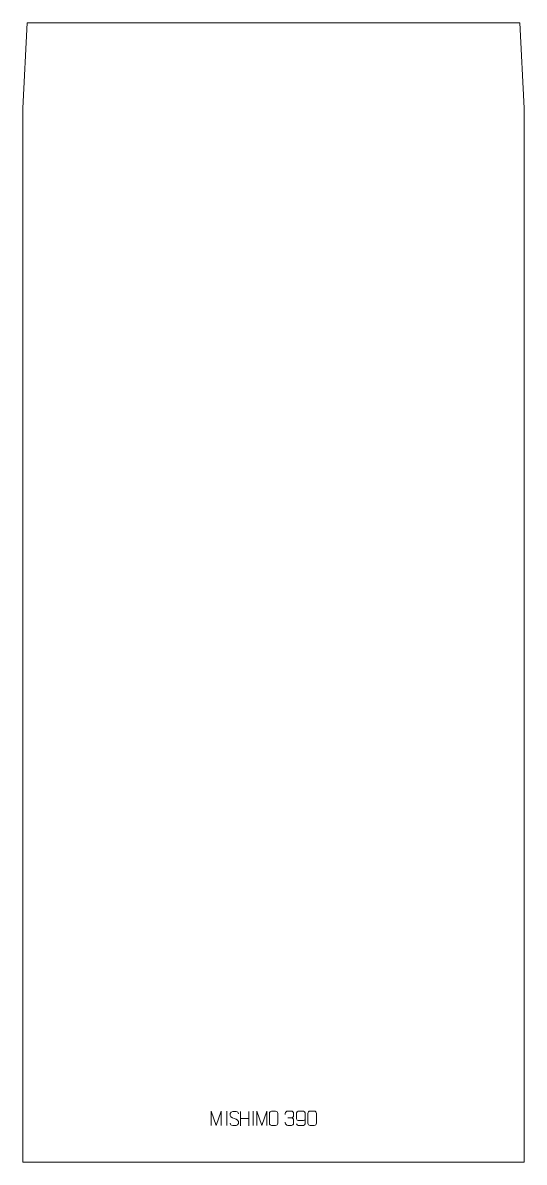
# Model space of a CAD drawing. Header units: millimetres. Extents: x -440 to 440, y -1425 to 575.
import ezdxf

# ---------------------------------------------------------------- set-up
doc = ezdxf.new("R2010")
doc.units = ezdxf.units.MM
doc.header["$MEASUREMENT"] = 0
doc.layers.add('layer 1', color=7, linetype='Continuous')

msp = doc.modelspace()

# ---------------------------------------------------------------- linework, layer by layer
at = {"layer": 'layer 1', "color": 242, "lineweight": 9}
msp.add_open_spline([(439.9995, -1424.9989), (439.9995, -1424.9989), (-439.9995, -1424.9989), (-439.9995, -1424.9989), (-439.9995, -1424.9989), (-439.9995, -1424.9989), (-439.9995, 424.9995), (-439.9995, 424.9995), (-439.9995, 424.9995), (-439.9995, 424.9995), (-432.4989, 574.999), (-432.4989, 574.999), (-432.4989, 574.999), (-432.4989, 574.999), (432.4994, 574.999), (432.4994, 574.999), (432.4994, 574.999), (432.4994, 574.999), (439.9995, 424.9995), (439.9995, 424.9995), (439.9995, 424.9995), (439.9995, 424.9995), (439.9995, -1424.9989), (439.9995, -1424.9989)], degree=3, knots=[0, 0, 0, 0, 0.142857143, 0.142857143, 0.142857143, 0.142857143, 0.285714286, 0.285714286, 0.285714286, 0.285714286, 0.428571429, 0.428571429, 0.428571429, 0.428571429, 0.571428571, 0.571428571, 0.571428571, 0.571428571, 0.714285714, 0.714285714, 0.714285714, 0.714285714, 1, 1, 1, 1], dxfattribs=at)
at = {"layer": 'layer 1', "color": 250, "lineweight": 9}
for points, knots in [([(-109.4945, -1360.5228), (-109.4945, -1360.5228), (-109.4945, -1335.5587), (-109.4945, -1335.5587), (-109.4945, -1335.5587), (-109.4945, -1335.5587), (-100.5672, -1360.5228), (-100.5672, -1360.5228), (-100.5672, -1360.5228), (-100.5672, -1360.5228), (-91.8051, -1335.5593), (-91.8051, -1335.5593), (-91.8051, -1335.5593), (-91.8051, -1335.5593), (-91.8051, -1360.5228), (-91.8051, -1360.5228)], [0, 0, 0, 0, 0.2, 0.2, 0.2, 0.2, 0.4, 0.4, 0.4, 0.4, 0.6, 0.6, 0.6, 0.6, 1, 1, 1, 1]), ([(-109.4537, -1360.5315), (-109.4537, -1360.5315), (-109.4537, -1335.5736), (-109.4537, -1335.5736), (-109.4537, -1335.5736), (-109.4537, -1335.5736), (-100.5286, -1360.5315), (-100.5286, -1360.5315), (-100.5286, -1360.5315), (-100.5286, -1360.5315), (-91.7687, -1335.5741), (-91.7687, -1335.5741), (-91.7687, -1335.5741), (-91.7687, -1335.5741), (-91.7687, -1360.5315), (-91.7687, -1360.5315)], [0, 0, 0, 0, 0.2, 0.2, 0.2, 0.2, 0.4, 0.4, 0.4, 0.4, 0.6, 0.6, 0.6, 0.6, 1, 1, 1, 1]), ([(-68.7687, -1348.0528), (-73.017, -1346.5824), (-77.9251, -1344.7866), (-75.92, -1339.2663), (-75.92, -1339.2663), (-74.4165, -1335.1264), (-69.2029, -1335.5149), (-65.5993, -1336.116), (-65.5993, -1336.116), (-62.7387, -1336.5932), (-61.874, -1337.8064), (-61.5634, -1339.8905)], [0, 0, 0, 0, 0.25, 0.25, 0.25, 0.25, 0.5, 0.5, 0.5, 0.5, 1, 1, 1, 1]), ([(-29.4945, -1360.5228), (-29.4945, -1360.5228), (-29.4945, -1335.5587), (-29.4945, -1335.5587), (-29.4945, -1335.5587), (-29.4945, -1335.5587), (-20.5672, -1360.5228), (-20.5672, -1360.5228), (-20.5672, -1360.5228), (-20.5672, -1360.5228), (-11.8051, -1335.5593), (-11.8051, -1335.5593), (-11.8051, -1335.5593), (-11.8051, -1335.5593), (-11.8051, -1360.5228), (-11.8051, -1360.5228)], [0, 0, 0, 0, 0.2, 0.2, 0.2, 0.2, 0.4, 0.4, 0.4, 0.4, 0.6, 0.6, 0.6, 0.6, 1, 1, 1, 1]), ([(-3.3247, -1335.5646), (-0.999, -1335.5646), (1.3271, -1335.5646), (3.6532, -1335.5646), (3.6532, -1335.5646), (5.5998, -1335.529), (7.5912, -1337.0206), (7.6179, -1339.4582), (7.6179, -1339.4582), (7.6175, -1345.2051), (7.6175, -1350.9524), (7.6179, -1356.7001), (7.6179, -1356.7001), (7.4781, -1359.0235), (5.8009, -1360.5031), (3.6532, -1360.5139), (3.6532, -1360.5139), (1.3213, -1360.5135), (-1.0106, -1360.5135), (-3.3421, -1360.5139), (-3.3421, -1360.5139), (-5.2671, -1360.6193), (-7.2392, -1358.7348), (-7.228, -1356.7175), (-7.228, -1356.7175), (-7.2277, -1350.9474), (-7.2277, -1345.1777), (-7.228, -1339.4084), (-7.228, -1339.4084), (-7.2238, -1337.2703), (-5.4771, -1335.5511), (-3.3247, -1335.5646)], [0, 0, 0, 0, 0.111111111, 0.111111111, 0.111111111, 0.111111111, 0.222222222, 0.222222222, 0.222222222, 0.222222222, 0.333333333, 0.333333333, 0.333333333, 0.333333333, 0.444444444, 0.444444444, 0.444444444, 0.444444444, 0.555555556, 0.555555556, 0.555555556, 0.555555556, 0.666666667, 0.666666667, 0.666666667, 0.666666667, 0.777777778, 0.777777778, 0.777777778, 0.777777778, 1, 1, 1, 1]), ([(20.5195, -1341.0077), (20.5195, -1341.0077), (20.5195, -1339.15), (20.5195, -1339.15), (20.5195, -1339.15), (20.5052, -1337.4077), (23.1704, -1335.289), (25.23, -1335.3118), (25.23, -1335.3118), (27.2945, -1335.3118), (29.3591, -1335.3118), (31.4233, -1335.3118), (31.4233, -1335.3118), (33.6184, -1335.3029), (35.2171, -1337.1502), (35.2615, -1339.0627), (35.2615, -1339.0627), (35.2611, -1340.4982), (35.2611, -1341.9337), (35.2615, -1343.3695), (35.2615, -1343.3695), (35.2128, -1345.0234), (33.6099, -1347.254), (31.411, -1347.244), (31.411, -1347.244), (33.6153, -1347.2552), (35.2236, -1349.0589), (35.2777, -1351.1189), (35.2777, -1351.1189), (35.2773, -1352.904), (35.2773, -1354.6892), (35.2777, -1356.4747), (35.2777, -1356.4747), (35.2877, -1358.5366), (33.2324, -1360.3002), (31.411, -1360.2921), (31.411, -1360.2921), (29.3452, -1360.2917), (27.2795, -1360.2917), (25.2134, -1360.2921), (25.2134, -1360.2921), (23.0442, -1360.2805), (20.5126, -1357.8797), (20.494, -1356.4176), (20.494, -1356.4176), (20.494, -1356.4176), (20.494, -1354.5085), (20.494, -1354.5085)], [0, 0, 0, 0, 0.076923077, 0.076923077, 0.076923077, 0.076923077, 0.153846154, 0.153846154, 0.153846154, 0.153846154, 0.230769231, 0.230769231, 0.230769231, 0.230769231, 0.307692308, 0.307692308, 0.307692308, 0.307692308, 0.384615385, 0.384615385, 0.384615385, 0.384615385, 0.461538462, 0.461538462, 0.461538462, 0.461538462, 0.538461538, 0.538461538, 0.538461538, 0.538461538, 0.615384615, 0.615384615, 0.615384615, 0.615384615, 0.692307692, 0.692307692, 0.692307692, 0.692307692, 0.769230769, 0.769230769, 0.769230769, 0.769230769, 0.846153846, 0.846153846, 0.846153846, 0.846153846, 1, 1, 1, 1]), ([(20.5331, -1341.0212), (20.5331, -1341.0212), (20.5331, -1339.164), (20.5331, -1339.164), (20.5331, -1339.164), (20.5188, -1337.4221), (23.1833, -1335.304), (25.2424, -1335.3267), (25.2424, -1335.3267), (27.3065, -1335.3267), (29.3705, -1335.3267), (31.4342, -1335.3267), (31.4342, -1335.3267), (33.6287, -1335.3179), (35.227, -1337.1647), (35.2714, -1339.0768), (35.2714, -1339.0768), (35.271, -1340.5119), (35.271, -1341.947), (35.2714, -1343.3825), (35.2714, -1343.3825), (35.2228, -1345.036), (33.6202, -1347.266), (31.4219, -1347.256), (31.4219, -1347.256), (33.6256, -1347.2672), (35.2336, -1349.0704), (35.2876, -1351.1299), (35.2876, -1351.1299), (35.2872, -1352.9146), (35.2872, -1354.6993), (35.2876, -1356.4844), (35.2876, -1356.4844), (35.2977, -1358.5458), (33.2428, -1360.3089), (31.4219, -1360.3008), (31.4219, -1360.3008), (29.3566, -1360.3005), (27.2914, -1360.3005), (25.2258, -1360.3008), (25.2258, -1360.3008), (23.0572, -1360.2893), (20.5262, -1357.8891), (20.5076, -1356.4273), (20.5076, -1356.4273), (20.5076, -1356.4273), (20.5076, -1354.5187), (20.5076, -1354.5187)], [0, 0, 0, 0, 0.076923077, 0.076923077, 0.076923077, 0.076923077, 0.153846154, 0.153846154, 0.153846154, 0.153846154, 0.230769231, 0.230769231, 0.230769231, 0.230769231, 0.307692308, 0.307692308, 0.307692308, 0.307692308, 0.384615385, 0.384615385, 0.384615385, 0.384615385, 0.461538462, 0.461538462, 0.461538462, 0.461538462, 0.538461538, 0.538461538, 0.538461538, 0.538461538, 0.615384615, 0.615384615, 0.615384615, 0.615384615, 0.692307692, 0.692307692, 0.692307692, 0.692307692, 0.769230769, 0.769230769, 0.769230769, 0.769230769, 0.846153846, 0.846153846, 0.846153846, 0.846153846, 1, 1, 1, 1]), ([(40.4678, -1357.3544), (40.4919, -1358.6939), (41.8481, -1360.3472), (43.42, -1360.3128), (43.42, -1360.3128), (46.4048, -1360.3125), (49.39, -1360.3125), (52.3754, -1360.3128), (52.3754, -1360.3128), (53.5945, -1360.3278), (55.3227, -1358.8902), (55.3277, -1357.3544), (55.3277, -1357.3544), (55.3274, -1350.994), (55.3274, -1344.6332), (55.3277, -1338.2724), (55.3277, -1338.2724), (55.323, -1337.1095), (53.5945, -1335.3384), (52.3754, -1335.314), (52.3754, -1335.314), (49.39, -1335.3143), (46.4048, -1335.3143), (43.42, -1335.314), (43.42, -1335.314), (42.1419, -1335.3578), (40.4722, -1336.9723), (40.4678, -1338.2724), (40.4678, -1338.2724), (40.4678, -1341.8558), (40.4678, -1345.4388), (40.4678, -1349.0216), (40.4678, -1349.0216), (40.5063, -1350.4998), (42.089, -1351.9327), (43.42, -1351.9306), (43.42, -1351.9306), (46.4048, -1351.9309), (49.39, -1351.9309), (52.3754, -1351.9306), (52.3754, -1351.9306), (53.7049, -1351.9356), (55.3479, -1350.4284), (55.3062, -1348.9998)], [0, 0, 0, 0, 0.083333333, 0.083333333, 0.083333333, 0.083333333, 0.166666667, 0.166666667, 0.166666667, 0.166666667, 0.25, 0.25, 0.25, 0.25, 0.333333333, 0.333333333, 0.333333333, 0.333333333, 0.416666667, 0.416666667, 0.416666667, 0.416666667, 0.5, 0.5, 0.5, 0.5, 0.583333333, 0.583333333, 0.583333333, 0.583333333, 0.666666667, 0.666666667, 0.666666667, 0.666666667, 0.75, 0.75, 0.75, 0.75, 0.833333333, 0.833333333, 0.833333333, 0.833333333, 1, 1, 1, 1]), ([(64.3142, -1335.2994), (66.6809, -1335.2994), (69.048, -1335.2994), (71.4151, -1335.2994), (71.4151, -1335.2994), (73.3961, -1335.2638), (75.4226, -1336.7585), (75.4497, -1339.2012), (75.4497, -1339.2012), (75.4493, -1344.96), (75.4493, -1350.7193), (75.4497, -1356.4789), (75.4497, -1356.4789), (75.3075, -1358.8071), (73.6007, -1360.2897), (71.4151, -1360.3006), (71.4151, -1360.3006), (69.0421, -1360.3002), (66.6691, -1360.3002), (64.2965, -1360.3006), (64.2965, -1360.3006), (62.3376, -1360.4062), (60.3307, -1358.5178), (60.3421, -1356.4963), (60.3421, -1356.4963), (60.3424, -1350.7142), (60.3424, -1344.9326), (60.3421, -1339.1513), (60.3421, -1339.1513), (60.3464, -1337.0087), (62.1239, -1335.2859), (64.3142, -1335.2994)], [0, 0, 0, 0, 0.111111111, 0.111111111, 0.111111111, 0.111111111, 0.222222222, 0.222222222, 0.222222222, 0.222222222, 0.333333333, 0.333333333, 0.333333333, 0.333333333, 0.444444444, 0.444444444, 0.444444444, 0.444444444, 0.555555556, 0.555555556, 0.555555556, 0.555555556, 0.666666667, 0.666666667, 0.666666667, 0.666666667, 0.777777778, 0.777777778, 0.777777778, 0.777777778, 1, 1, 1, 1]), ([(64.317, -1335.3144), (66.6831, -1335.3144), (69.0496, -1335.3144), (71.4161, -1335.3144), (71.4161, -1335.3144), (73.3966, -1335.2788), (75.4226, -1336.7731), (75.4497, -1339.2152), (75.4497, -1339.2152), (75.4493, -1344.9726), (75.4493, -1350.7304), (75.4497, -1356.4886), (75.4497, -1356.4886), (75.3076, -1358.8162), (73.6012, -1360.2985), (71.4161, -1360.3093), (71.4161, -1360.3093), (69.0437, -1360.3089), (66.6713, -1360.3089), (64.2993, -1360.3093), (64.2993, -1360.3093), (62.3408, -1360.4149), (60.3344, -1358.527), (60.3458, -1356.506), (60.3458, -1356.506), (60.3462, -1350.7254), (60.3462, -1344.9451), (60.3458, -1339.1653), (60.3458, -1339.1653), (60.3501, -1337.0233), (62.1272, -1335.3008), (64.317, -1335.3144)], [0, 0, 0, 0, 0.111111111, 0.111111111, 0.111111111, 0.111111111, 0.222222222, 0.222222222, 0.222222222, 0.222222222, 0.333333333, 0.333333333, 0.333333333, 0.333333333, 0.444444444, 0.444444444, 0.444444444, 0.444444444, 0.555555556, 0.555555556, 0.555555556, 0.555555556, 0.666666667, 0.666666667, 0.666666667, 0.666666667, 0.777777778, 0.777777778, 0.777777778, 0.777777778, 1, 1, 1, 1]), ([(-68.7687, -1348.0529), (-64.7501, -1349.6996), (-59.7206, -1351.5879), (-61.5546, -1356.9482), (-61.5546, -1356.9482), (-63.0144, -1361.2146), (-67.9252, -1360.9579), (-71.6513, -1360.4032), (-71.6513, -1360.4032), (-74.4013, -1359.9934), (-75.6222, -1358.7799), (-76.0002, -1356.6677)], [0, 0, 0, 0, 0.25, 0.25, 0.25, 0.25, 0.5, 0.5, 0.5, 0.5, 1, 1, 1, 1])]:
    msp.add_open_spline(points, degree=3, knots=knots, dxfattribs=at)
for points in [[(-81.7687, -1335.5657), (-81.7687, -1335.5657), (-81.7687, -1360.5398), (-81.7687, -1360.5398)], [(-57.9329, -1336.1705), (-57.9329, -1336.1705), (-57.9329, -1360.948), (-57.9329, -1360.948)], [(-43.2896, -1336.1705), (-43.2896, -1336.1705), (-43.2896, -1361.124), (-43.2896, -1361.124)], [(-35.7687, -1335.5657), (-35.7687, -1335.5657), (-35.7687, -1360.5398), (-35.7687, -1360.5398)], [(-57.9329, -1348.0528), (-57.9329, -1348.0528), (-43.2896, -1348.0524), (-43.2896, -1348.0524)], [(25.2303, -1347.2544), (25.2303, -1347.2544), (31.4283, -1347.2544), (31.4283, -1347.2544)], [(25.2428, -1347.2664), (25.2428, -1347.2664), (31.4392, -1347.2664), (31.4392, -1347.2664)]]:
    msp.add_open_spline(points, degree=3, dxfattribs=at)

doc.saveas('drawing.dxf')
